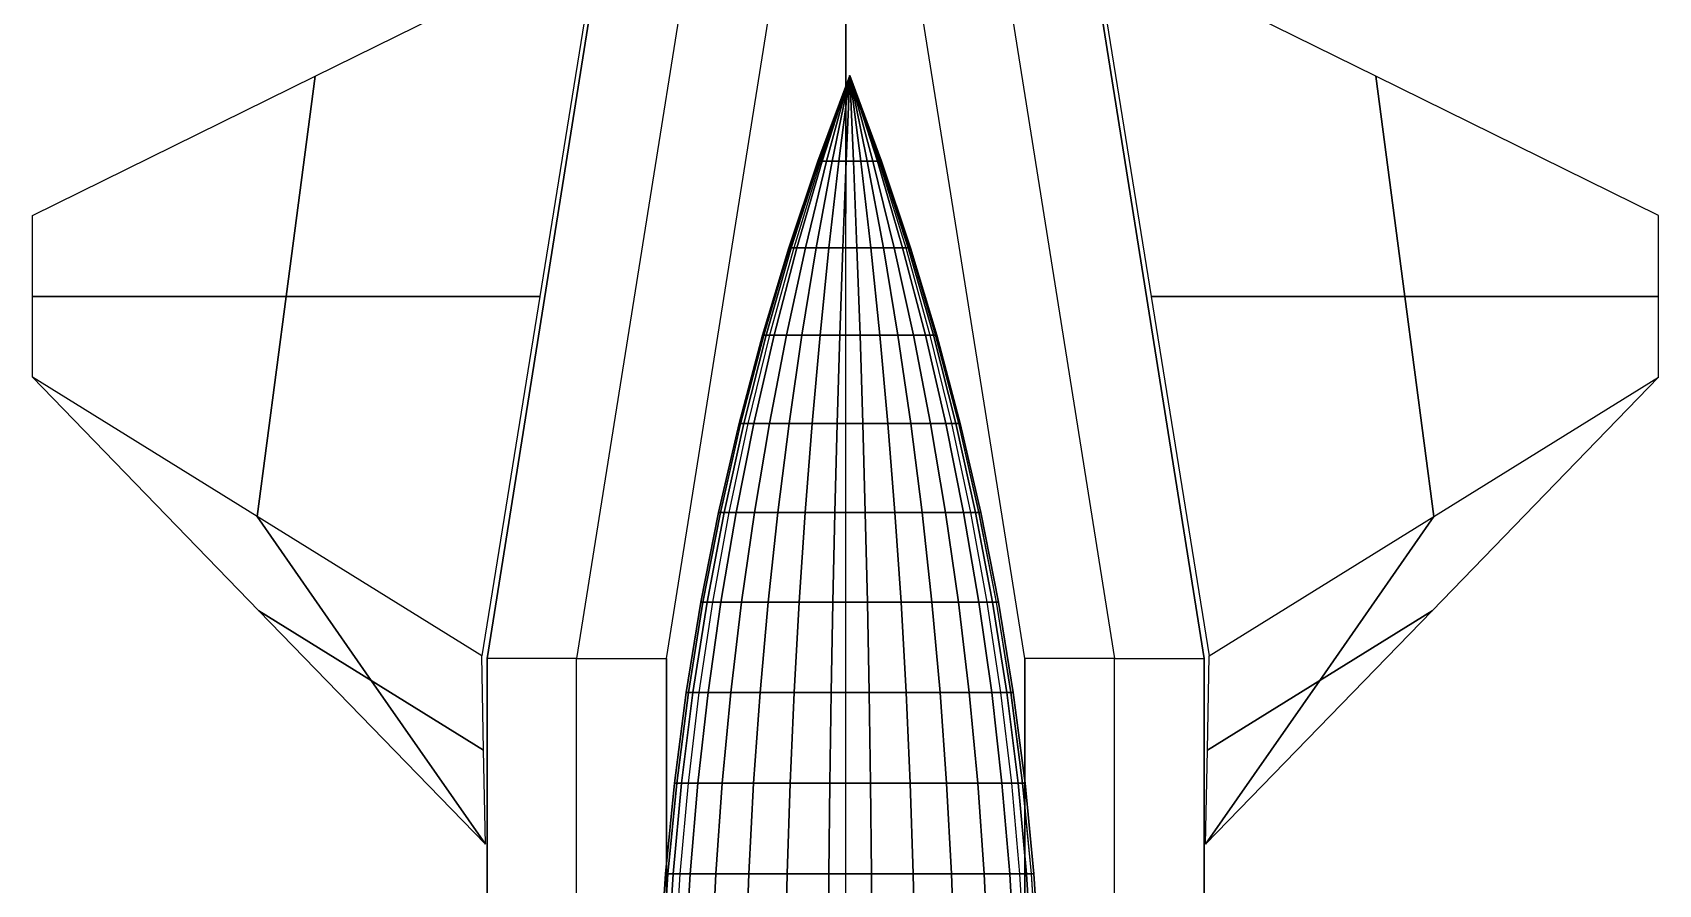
# Model space of a CAD drawing. Extents: x -22.3 to 6.3, y -18.7 to 3.3.
# Drawn here: x -3.49 to 2.58, y -10.11 to -6.92 of the extents above; entities that cross this region are included whole.
import ezdxf

# ---------------------------------------------------------------- set-up
doc = ezdxf.new("R2010")
doc.units = 0
doc.header["$MEASUREMENT"] = 0
for name, color, linetype in [('BODY', 7, 'CONTINUOUS'), ('CANARD', 7, 'CONTINUOUS'), ('CANOPY', 7, 'CONTINUOUS'), ('CANOPY-WINDOWS', 7, 'CONTINUOUS')]:
    doc.layers.add(name, color=color, linetype=linetype)

msp = doc.modelspace()

# ---------------------------------------------------------------- linework, layer by layer
at = {"layer": 'BODY', "linetype": 'Continuous'}
for points in [[(-1.1252, -5.0543, -4.1525), (-0.7906, -5.0543, -3.9025), (-1.4607, -9.2626, -4.1525), (-1.7953, -9.2626, -4.1525)], [(-1.7953, -9.2626, -4.1525), (-1.7953, -9.2626, -5.1525), (-1.1252, -5.0543, -5.1525), (-1.1252, -5.0543, -4.1525)], [(-1.1252, -5.0543, -5.1525), (-0.7906, -5.0543, -5.4025), (-1.4607, -9.2626, -5.4025), (-1.7953, -9.2626, -5.1525)], [(-1.4607, -9.2626, -4.1525), (-1.1256, -9.2626, -4.0275), (-0.4555, -5.0543, -3.7775), (-0.7906, -5.0543, -3.9025)], [(-1.4607, -9.2626, -5.4025), (-1.1256, -9.2626, -5.3496), (-0.4555, -5.0543, -5.3496), (-0.7906, -5.0543, -5.4025)], [(-0.4555, -5.0543, -3.7775), (-0.456, -10.1461, -4.0275), (-1.1256, -10.1461, -4.0275), (-1.1256, -9.2626, -4.0275)], [(-0.4555, -5.0543, -5.3496), (-0.456, -10.1461, -5.3496), (-1.1256, -10.1461, -5.3496), (-1.1256, -9.2626, -5.3496)], [(0.5487, -9.2626, -5.4025), (0.2136, -9.2626, -5.3496), (-0.4565, -5.0543, -5.3496), (-0.1214, -5.0543, -5.4025)], [(-0.4565, -5.0543, -5.3496), (-0.456, -10.1461, -5.3496), (0.2136, -10.1461, -5.3496), (0.2136, -9.2626, -5.3496)], [(-0.4565, -5.0543, -3.7775), (-0.456, -10.1461, -4.0275), (0.2136, -10.1461, -4.0275), (0.2136, -9.2626, -4.0275)], [(0.5487, -9.2626, -4.1525), (0.2136, -9.2626, -4.0275), (-0.4565, -5.0543, -3.7775), (-0.1214, -5.0543, -3.9025)], [(0.2131, -5.0543, -5.1525), (-0.1214, -5.0543, -5.4025), (0.5487, -9.2626, -5.4025), (0.8833, -9.2626, -5.1525)], [(0.2131, -5.0543, -4.1525), (-0.1214, -5.0543, -3.9025), (0.5487, -9.2626, -4.1525), (0.8833, -9.2626, -4.1525)], [(0.8833, -9.2626, -4.1525), (0.8833, -9.2626, -5.1525), (0.2131, -5.0543, -5.1525), (0.2131, -5.0543, -4.1525)], [(-1.4607, -9.2626, -4.1525), (-1.7953, -9.2626, -4.1525), (-1.7953, -10.1461, -4.1525), (-1.4607, -10.1461, -4.1525)], [(-1.7953, -10.1461, -4.1525), (-1.7953, -10.1461, -5.1525), (-1.7953, -9.2626, -5.1525), (-1.7953, -9.2626, -4.1525)], [(-1.4607, -9.2626, -5.4025), (-1.7953, -9.2626, -5.1525), (-1.7953, -10.1461, -5.1525), (-1.4607, -10.1461, -5.4025)], [(-1.1256, -10.1461, -4.0275), (-1.4607, -10.1461, -4.1525), (-1.4607, -9.2626, -4.1525), (-1.1256, -9.2626, -4.0275)], [(-1.1256, -10.1461, -5.3496), (-1.4607, -10.1461, -5.4025), (-1.4607, -9.2626, -5.4025), (-1.1256, -9.2626, -5.3496)], [(0.2136, -10.1461, -5.3496), (0.5487, -10.1461, -5.4025), (0.5487, -9.2626, -5.4025), (0.2136, -9.2626, -5.3496)], [(0.2136, -10.1461, -4.0275), (0.5487, -10.1461, -4.1525), (0.5487, -9.2626, -4.1525), (0.2136, -9.2626, -4.0275)], [(0.5487, -9.2626, -5.4025), (0.8833, -9.2626, -5.1525), (0.8833, -10.1461, -5.1525), (0.5487, -10.1461, -5.4025)], [(0.5487, -9.2626, -4.1525), (0.8833, -9.2626, -4.1525), (0.8833, -10.1461, -4.1525), (0.5487, -10.1461, -4.1525)], [(0.8833, -10.1461, -4.1525), (0.8833, -10.1461, -5.1525), (0.8833, -9.2626, -5.1525), (0.8833, -9.2626, -4.1525)]]:
    msp.add_3dface(points, dxfattribs=at)
at = {"layer": 'CANARD', "linetype": 'Continuous'}
for points in [[(-1.3818, -6.567, -4.7525), (-1.5986, -7.9097, -4.6525), (-2.5459, -7.9097, -4.6525), (-2.4375, -7.0874, -4.7525)], [(-1.3818, -6.567, -4.7525), (-1.5986, -7.9097, -4.7525), (-2.5459, -7.9097, -4.7525), (-2.4375, -7.0874, -4.7525)], [(0.4688, -6.567, -4.7525), (0.6856, -7.9097, -4.7525), (1.633, -7.9097, -4.7525), (1.5246, -7.0874, -4.7525)], [(0.4688, -6.567, -4.7525), (0.6856, -7.9097, -4.6525), (1.633, -7.9097, -4.6525), (1.5246, -7.0874, -4.7525)], [(-2.4375, -7.0874, -4.7525), (-2.5459, -7.9097, -4.6525), (-3.4933, -7.9097, -4.7525), (-3.4933, -7.6077, -4.7525)], [(-2.4375, -7.0874, -4.7525), (-2.5459, -7.9097, -4.7525), (-3.4933, -7.9097, -4.7525), (-3.4933, -7.6077, -4.7525)], [(1.5246, -7.0874, -4.7525), (1.633, -7.9097, -4.7525), (2.5803, -7.9097, -4.7525), (2.5803, -7.6077, -4.7525)], [(1.5246, -7.0874, -4.7525), (1.633, -7.9097, -4.6525), (2.5803, -7.9097, -4.7525), (2.5803, -7.6077, -4.7525)], [(-2.5459, -7.9097, -4.6525), (-2.6544, -8.732, -4.6525), (-3.4933, -8.2117, -4.7525), (-3.4933, -7.9097, -4.7525)], [(-2.5459, -7.9097, -4.7525), (-2.6544, -8.732, -4.7525), (-3.4933, -8.2117, -4.7525), (-3.4933, -7.9097, -4.7525)], [(-1.5986, -7.9097, -4.6525), (-1.8154, -9.2524, -4.6525), (-2.6544, -8.732, -4.6525), (-2.5459, -7.9097, -4.6525)], [(-1.5986, -7.9097, -4.7525), (-1.8154, -9.2524, -4.7525), (-2.6544, -8.732, -4.7525), (-2.5459, -7.9097, -4.7525)], [(0.6856, -7.9097, -4.7525), (0.9024, -9.2524, -4.7525), (1.7414, -8.732, -4.7525), (1.633, -7.9097, -4.7525)], [(0.6856, -7.9097, -4.6525), (0.9024, -9.2524, -4.6525), (1.7414, -8.732, -4.6525), (1.633, -7.9097, -4.6525)], [(1.633, -7.9097, -4.7525), (1.7414, -8.732, -4.7525), (2.5803, -8.2117, -4.7525), (2.5803, -7.9097, -4.7525)], [(1.633, -7.9097, -4.6525), (1.7414, -8.732, -4.6525), (2.5803, -8.2117, -4.7525), (2.5803, -7.9097, -4.7525)], [(-3.4933, -8.2117, -4.7525), (-2.6474, -9.0841, -4.7525), (-2.2279, -9.3443, -4.6525), (-2.6544, -8.732, -4.6525)], [(-3.4933, -8.2117, -4.7525), (-2.6474, -9.0841, -4.7525), (-2.2279, -9.3443, -4.7525), (-2.6544, -8.732, -4.7525)], [(2.5803, -8.2117, -4.7525), (1.7344, -9.0841, -4.7525), (1.3149, -9.3443, -4.7525), (1.7414, -8.732, -4.7525)], [(2.5803, -8.2117, -4.7525), (1.7344, -9.0841, -4.7525), (1.3149, -9.3443, -4.6525), (1.7414, -8.732, -4.6525)], [(-2.6544, -8.732, -4.6525), (-2.2279, -9.3443, -4.6525), (-1.8084, -9.6045, -4.6525), (-1.8154, -9.2524, -4.6525)], [(-2.6544, -8.732, -4.7525), (-2.2279, -9.3443, -4.7525), (-1.8084, -9.6045, -4.7525), (-1.8154, -9.2524, -4.7525)], [(1.7414, -8.732, -4.7525), (1.3149, -9.3443, -4.7525), (0.8955, -9.6045, -4.7525), (0.9024, -9.2524, -4.7525)], [(1.7414, -8.732, -4.6525), (1.3149, -9.3443, -4.6525), (0.8955, -9.6045, -4.6525), (0.9024, -9.2524, -4.6525)]]:
    msp.add_3dface(points, dxfattribs=at)
at = {"layer": 'CANARD', "color": 1, "linetype": 'Continuous'}
for points in [[(-2.6474, -9.0841, -4.7525), (-1.8015, -9.9566, -4.7525), (-1.8015, -9.9566, -4.7525), (-2.2279, -9.3443, -4.6525)], [(-2.6474, -9.0841, -4.7525), (-1.8015, -9.9566, -4.7525), (-1.8015, -9.9566, -4.7525), (-2.2279, -9.3443, -4.7525)], [(1.7344, -9.0841, -4.7525), (0.8885, -9.9566, -4.7525), (0.8885, -9.9566, -4.7525), (1.3149, -9.3443, -4.7525)], [(1.7344, -9.0841, -4.7525), (0.8885, -9.9566, -4.7525), (0.8885, -9.9566, -4.7525), (1.3149, -9.3443, -4.6525)], [(-2.2279, -9.3443, -4.6525), (-1.8015, -9.9566, -4.7525), (-1.8015, -9.9566, -4.7525), (-1.8084, -9.6045, -4.6525)], [(-2.2279, -9.3443, -4.7525), (-1.8015, -9.9566, -4.7525), (-1.8015, -9.9566, -4.7525), (-1.8084, -9.6045, -4.7525)], [(1.3149, -9.3443, -4.7525), (0.8885, -9.9566, -4.7525), (0.8885, -9.9566, -4.7525), (0.8955, -9.6045, -4.7525)], [(1.3149, -9.3443, -4.6525), (0.8885, -9.9566, -4.7525), (0.8885, -9.9566, -4.7525), (0.8955, -9.6045, -4.6525)]]:
    msp.add_3dface(points, dxfattribs=at)
at = {"layer": 'CANOPY', "linetype": 'Continuous'}
for points in [[(-0.5597, -7.4045, -3.9576), (-0.4408, -7.0847, -3.9648), (-0.4408, -7.0847, -3.9648), (-0.5582, -7.4045, -3.9852)], [(-0.5548, -7.4045, -3.9303), (-0.4408, -7.0847, -3.9648), (-0.4408, -7.0847, -3.9648), (-0.5597, -7.4045, -3.9576)], [(-0.5576, -7.4045, -3.9886), (-0.4401, -7.0847, -3.9689), (-0.4401, -7.0847, -3.9689), (-0.5499, -7.4045, -4.0152)], [(-0.5438, -7.4045, -3.905), (-0.4408, -7.0847, -3.9648), (-0.4408, -7.0847, -3.9648), (-0.5548, -7.4045, -3.9303)], [(-0.5272, -7.4045, -3.8828), (-0.4408, -7.0847, -3.9648), (-0.4408, -7.0847, -3.9648), (-0.5438, -7.4045, -3.905)], [(-0.506, -7.4045, -3.8651), (-0.4408, -7.0847, -3.9648), (-0.4408, -7.0847, -3.9648), (-0.5272, -7.4045, -3.8828)], [(-0.4813, -7.4045, -3.8527), (-0.4408, -7.0847, -3.9648), (-0.4408, -7.0847, -3.9648), (-0.506, -7.4045, -3.8651)], [(-0.4543, -7.4045, -3.8464), (-0.4408, -7.0847, -3.9648), (-0.4408, -7.0847, -3.9648), (-0.4813, -7.4045, -3.8527)], [(-0.4267, -7.4045, -3.8465), (-0.4408, -7.0847, -3.9648), (-0.4408, -7.0847, -3.9648), (-0.4543, -7.4045, -3.8464)], [(-0.324, -7.4045, -3.9886), (-0.4415, -7.0847, -3.9689), (-0.4415, -7.0847, -3.9689), (-0.3317, -7.4045, -4.0152)], [(-0.3998, -7.4045, -3.853), (-0.4408, -7.0847, -3.9648), (-0.4408, -7.0847, -3.9648), (-0.4267, -7.4045, -3.8465)], [(-0.3751, -7.4045, -3.8654), (-0.4408, -7.0847, -3.9648), (-0.4408, -7.0847, -3.9648), (-0.3998, -7.4045, -3.853)], [(-0.3539, -7.4045, -3.8833), (-0.4408, -7.0847, -3.9648), (-0.4408, -7.0847, -3.9648), (-0.3751, -7.4045, -3.8654)], [(-0.3375, -7.4045, -3.9055), (-0.4408, -7.0847, -3.9648), (-0.4408, -7.0847, -3.9648), (-0.3539, -7.4045, -3.8833)], [(-0.3266, -7.4045, -3.9309), (-0.4408, -7.0847, -3.9648), (-0.4408, -7.0847, -3.9648), (-0.3375, -7.4045, -3.9055)], [(-0.3219, -7.4045, -3.9582), (-0.4408, -7.0847, -3.9648), (-0.4408, -7.0847, -3.9648), (-0.3266, -7.4045, -3.9309)], [(-0.3235, -7.4045, -3.9858), (-0.4408, -7.0847, -3.9648), (-0.4408, -7.0847, -3.9648), (-0.3219, -7.4045, -3.9582)], [(-0.6682, -7.7281, -3.9509), (-0.5597, -7.4045, -3.9576), (-0.5582, -7.4045, -3.9852), (-0.6653, -7.7281, -4.0038)], [(-0.6589, -7.7281, -3.8989), (-0.5548, -7.4045, -3.9303), (-0.5597, -7.4045, -3.9576), (-0.6682, -7.7281, -3.9509)], [(-0.6648, -7.7281, -4.0066), (-0.5576, -7.4045, -3.9886), (-0.5499, -7.4045, -4.0152), (-0.6501, -7.7281, -4.0574)], [(-0.6378, -7.7281, -3.8503), (-0.5438, -7.4045, -3.905), (-0.5548, -7.4045, -3.9303), (-0.6589, -7.7281, -3.8989)], [(-0.6061, -7.7281, -3.808), (-0.5272, -7.4045, -3.8828), (-0.5438, -7.4045, -3.905), (-0.6378, -7.7281, -3.8503)], [(-0.5655, -7.7281, -3.7741), (-0.506, -7.4045, -3.8651), (-0.5272, -7.4045, -3.8828), (-0.6061, -7.7281, -3.808)], [(-0.5182, -7.7281, -3.7505), (-0.4813, -7.4045, -3.8527), (-0.506, -7.4045, -3.8651), (-0.5655, -7.7281, -3.7741)], [(-0.4667, -7.7281, -3.7384), (-0.4543, -7.4045, -3.8464), (-0.4813, -7.4045, -3.8527), (-0.5182, -7.7281, -3.7505)], [(-0.4137, -7.7281, -3.7386), (-0.4267, -7.4045, -3.8465), (-0.4543, -7.4045, -3.8464), (-0.4667, -7.7281, -3.7384)], [(-0.3623, -7.7281, -3.7509), (-0.3998, -7.4045, -3.853), (-0.4267, -7.4045, -3.8465), (-0.4137, -7.7281, -3.7386)], [(-0.3151, -7.7281, -3.7748), (-0.3751, -7.4045, -3.8654), (-0.3998, -7.4045, -3.853), (-0.3623, -7.7281, -3.7509)], [(-0.2747, -7.7281, -3.8089), (-0.3539, -7.4045, -3.8833), (-0.3751, -7.4045, -3.8654), (-0.3151, -7.7281, -3.7748)], [(-0.2432, -7.7281, -3.8514), (-0.3375, -7.4045, -3.9055), (-0.3539, -7.4045, -3.8833), (-0.2747, -7.7281, -3.8089)], [(-0.2223, -7.7281, -3.9), (-0.3266, -7.4045, -3.9309), (-0.3375, -7.4045, -3.9055), (-0.2432, -7.7281, -3.8514)], [(-0.2168, -7.7281, -4.0066), (-0.324, -7.4045, -3.9886), (-0.3317, -7.4045, -4.0152), (-0.2315, -7.7281, -4.0574)], [(-0.2133, -7.7281, -3.9522), (-0.3219, -7.4045, -3.9582), (-0.3266, -7.4045, -3.9309), (-0.2223, -7.7281, -3.9)], [(-0.2165, -7.7281, -4.005), (-0.3235, -7.4045, -3.9858), (-0.3219, -7.4045, -3.9582), (-0.2133, -7.7281, -3.9522)], [(-0.7663, -8.0549, -3.945), (-0.6682, -7.7281, -3.9509), (-0.6653, -7.7281, -4.0038), (-0.7621, -8.0549, -4.0206)], [(-0.7529, -8.0549, -3.8705), (-0.6589, -7.7281, -3.8989), (-0.6682, -7.7281, -3.9509), (-0.7663, -8.0549, -3.945)], [(-0.7617, -8.0549, -4.0228), (-0.6648, -7.7281, -4.0066), (-0.6501, -7.7281, -4.0574), (-0.7406, -8.0549, -4.0955)], [(-0.7227, -8.0549, -3.801), (-0.6378, -7.7281, -3.8503), (-0.6589, -7.7281, -3.8989), (-0.7529, -8.0549, -3.8705)], [(-0.6774, -8.0549, -3.7404), (-0.6061, -7.7281, -3.808), (-0.6378, -7.7281, -3.8503), (-0.7227, -8.0549, -3.801)], [(-0.6192, -8.0549, -3.6919), (-0.5655, -7.7281, -3.7741), (-0.6061, -7.7281, -3.808), (-0.6774, -8.0549, -3.7404)], [(-0.5515, -8.0549, -3.6581), (-0.5182, -7.7281, -3.7505), (-0.5655, -7.7281, -3.7741), (-0.6192, -8.0549, -3.6919)], [(-0.4778, -8.0549, -3.6409), (-0.4667, -7.7281, -3.7384), (-0.5182, -7.7281, -3.7505), (-0.5515, -8.0549, -3.6581)], [(-0.4021, -8.0549, -3.6411), (-0.4137, -7.7281, -3.7386), (-0.4667, -7.7281, -3.7384), (-0.4778, -8.0549, -3.6409)], [(-0.3285, -8.0549, -3.6587), (-0.3623, -7.7281, -3.7509), (-0.4137, -7.7281, -3.7386), (-0.4021, -8.0549, -3.6411)], [(-0.2609, -8.0549, -3.6929), (-0.3151, -7.7281, -3.7748), (-0.3623, -7.7281, -3.7509), (-0.3285, -8.0549, -3.6587)], [(-0.203, -8.0549, -3.7417), (-0.2747, -7.7281, -3.8089), (-0.3151, -7.7281, -3.7748), (-0.2609, -8.0549, -3.6929)], [(-0.158, -8.0549, -3.8025), (-0.2432, -7.7281, -3.8514), (-0.2747, -7.7281, -3.8089), (-0.203, -8.0549, -3.7417)], [(-0.1282, -8.0549, -3.8721), (-0.2223, -7.7281, -3.9), (-0.2432, -7.7281, -3.8514), (-0.158, -8.0549, -3.8025)], [(-0.1199, -8.0549, -4.0228), (-0.2168, -7.7281, -4.0066), (-0.2315, -7.7281, -4.0574), (-0.141, -8.0549, -4.0955)], [(-0.1153, -8.0549, -3.9467), (-0.2133, -7.7281, -3.9522), (-0.2223, -7.7281, -3.9), (-0.1282, -8.0549, -3.8721)], [(-0.1199, -8.0549, -4.0223), (-0.2165, -7.7281, -4.005), (-0.2133, -7.7281, -3.9522), (-0.1153, -8.0549, -3.9467)], [(-0.8537, -8.3848, -3.9396), (-0.7663, -8.0549, -3.945), (-0.7621, -8.0549, -4.0206), (-0.8483, -8.3848, -4.0355)], [(-0.8367, -8.3848, -3.8451), (-0.7529, -8.0549, -3.8705), (-0.7663, -8.0549, -3.945), (-0.8537, -8.3848, -3.9396)], [(-0.848, -8.3848, -4.0373), (-0.7617, -8.0549, -4.0228), (-0.7406, -8.0549, -4.0955), (-0.8213, -8.3848, -4.1295)], [(-0.7985, -8.3848, -3.757), (-0.7227, -8.0549, -3.801), (-0.7529, -8.0549, -3.8705), (-0.8367, -8.3848, -3.8451)], [(-0.7409, -8.3848, -3.6802), (-0.6774, -8.0549, -3.7404), (-0.7227, -8.0549, -3.801), (-0.7985, -8.3848, -3.757)], [(-0.6672, -8.3848, -3.6186), (-0.6192, -8.0549, -3.6919), (-0.6774, -8.0549, -3.7404), (-0.7409, -8.3848, -3.6802)], [(-0.5812, -8.3848, -3.5757), (-0.5515, -8.0549, -3.6581), (-0.6192, -8.0549, -3.6919), (-0.6672, -8.3848, -3.6186)], [(-0.4877, -8.3848, -3.5538), (-0.4778, -8.0549, -3.6409), (-0.5515, -8.0549, -3.6581), (-0.5812, -8.3848, -3.5757)], [(-0.3917, -8.3848, -3.5541), (-0.4021, -8.0549, -3.6411), (-0.4778, -8.0549, -3.6409), (-0.4877, -8.3848, -3.5538)], [(-0.2983, -8.3848, -3.5765), (-0.3285, -8.0549, -3.6587), (-0.4021, -8.0549, -3.6411), (-0.3917, -8.3848, -3.5541)], [(-0.2126, -8.3848, -3.6198), (-0.2609, -8.0549, -3.6929), (-0.3285, -8.0549, -3.6587), (-0.2983, -8.3848, -3.5765)], [(-0.1392, -8.3848, -3.6818), (-0.203, -8.0549, -3.7417), (-0.2609, -8.0549, -3.6929), (-0.2126, -8.3848, -3.6198)], [(-0.082, -8.3848, -3.7589), (-0.158, -8.0549, -3.8025), (-0.203, -8.0549, -3.7417), (-0.1392, -8.3848, -3.6818)], [(-0.0442, -8.3848, -3.8472), (-0.1282, -8.0549, -3.8721), (-0.158, -8.0549, -3.8025), (-0.082, -8.3848, -3.7589)], [(-0.0336, -8.3848, -4.0373), (-0.1199, -8.0549, -4.0228), (-0.141, -8.0549, -4.0955), (-0.0603, -8.3848, -4.1295)], [(-0.0278, -8.3848, -3.9418), (-0.1153, -8.0549, -3.9467), (-0.1282, -8.0549, -3.8721), (-0.0442, -8.3848, -3.8472)], [(-0.0337, -8.3848, -4.0377), (-0.1199, -8.0549, -4.0223), (-0.1153, -8.0549, -3.9467), (-0.0278, -8.3848, -3.9418)], [(-0.9304, -8.7174, -3.935), (-0.8537, -8.3848, -3.9396), (-0.8483, -8.3848, -4.0355), (-0.924, -8.7174, -4.0487)], [(-0.9103, -8.7174, -3.8229), (-0.8367, -8.3848, -3.8451), (-0.8537, -8.3848, -3.9396), (-0.9304, -8.7174, -3.935)], [(-0.9238, -8.7174, -4.05), (-0.848, -8.3848, -4.0373), (-0.8213, -8.3848, -4.1295), (-0.8921, -8.7174, -4.1594)], [(-0.8649, -8.7174, -3.7184), (-0.7985, -8.3848, -3.757), (-0.8367, -8.3848, -3.8451), (-0.9103, -8.7174, -3.8229)], [(-0.7967, -8.7174, -3.6273), (-0.7409, -8.3848, -3.6802), (-0.7985, -8.3848, -3.757), (-0.8649, -8.7174, -3.7184)], [(-0.7092, -8.7174, -3.5543), (-0.6672, -8.3848, -3.6186), (-0.7409, -8.3848, -3.6802), (-0.7967, -8.7174, -3.6273)], [(-0.6073, -8.7174, -3.5035), (-0.5812, -8.3848, -3.5757), (-0.6672, -8.3848, -3.6186), (-0.7092, -8.7174, -3.5543)], [(-0.4964, -8.7174, -3.4775), (-0.4877, -8.3848, -3.5538), (-0.5812, -8.3848, -3.5757), (-0.6073, -8.7174, -3.5035)], [(-0.3826, -8.7174, -3.4778), (-0.3917, -8.3848, -3.5541), (-0.4877, -8.3848, -3.5538), (-0.4964, -8.7174, -3.4775)], [(-0.2718, -8.7174, -3.5044), (-0.2983, -8.3848, -3.5765), (-0.3917, -8.3848, -3.5541), (-0.3826, -8.7174, -3.4778)], [(-0.1702, -8.7174, -3.5557), (-0.2126, -8.3848, -3.6198), (-0.2983, -8.3848, -3.5765), (-0.2718, -8.7174, -3.5044)], [(-0.0832, -8.7174, -3.6292), (-0.1392, -8.3848, -3.6818), (-0.2126, -8.3848, -3.6198), (-0.1702, -8.7174, -3.5557)], [(-0.0154, -8.7174, -3.7207), (-0.082, -8.3848, -3.7589), (-0.1392, -8.3848, -3.6818), (-0.0832, -8.7174, -3.6292)], [(0.0294, -8.7174, -3.8254), (-0.0442, -8.3848, -3.8472), (-0.082, -8.3848, -3.7589), (-0.0154, -8.7174, -3.7207)], [(0.0422, -8.7174, -4.05), (-0.0336, -8.3848, -4.0373), (-0.0603, -8.3848, -4.1295), (0.0105, -8.7174, -4.1594)], [(0.0489, -8.7174, -3.9376), (-0.0278, -8.3848, -3.9418), (-0.0442, -8.3848, -3.8472), (0.0294, -8.7174, -3.8254)], [(0.042, -8.7174, -4.0513), (-0.0337, -8.3848, -4.0377), (-0.0278, -8.3848, -3.9418), (0.0489, -8.7174, -3.9376)], [(-0.9963, -9.0523, -3.931), (-0.9304, -8.7174, -3.935), (-0.924, -8.7174, -4.0487), (-0.9891, -9.0523, -4.06)], [(-0.9735, -9.0523, -3.8038), (-0.9103, -8.7174, -3.8229), (-0.9304, -8.7174, -3.935), (-0.9963, -9.0523, -3.931)], [(-0.989, -9.0523, -4.0609), (-0.9238, -8.7174, -4.05), (-0.8921, -8.7174, -4.1594), (-0.953, -9.0523, -4.185)], [(-0.922, -9.0523, -3.6853), (-0.8649, -8.7174, -3.7184), (-0.9103, -8.7174, -3.8229), (-0.9735, -9.0523, -3.8038)], [(-0.8446, -9.0523, -3.5818), (-0.7967, -8.7174, -3.6273), (-0.8649, -8.7174, -3.7184), (-0.922, -9.0523, -3.6853)], [(-0.7454, -9.0523, -3.499), (-0.7092, -8.7174, -3.5543), (-0.7967, -8.7174, -3.6273), (-0.8446, -9.0523, -3.5818)], [(-0.6298, -9.0523, -3.4413), (-0.6073, -8.7174, -3.5035), (-0.7092, -8.7174, -3.5543), (-0.7454, -9.0523, -3.499)], [(-0.5039, -9.0523, -3.4119), (-0.4964, -8.7174, -3.4775), (-0.6073, -8.7174, -3.5035), (-0.6298, -9.0523, -3.4413)], [(-0.3747, -9.0523, -3.4122), (-0.3826, -8.7174, -3.4778), (-0.4964, -8.7174, -3.4775), (-0.5039, -9.0523, -3.4119)], [(-0.2491, -9.0523, -3.4423), (-0.2718, -8.7174, -3.5044), (-0.3826, -8.7174, -3.4778), (-0.3747, -9.0523, -3.4122)], [(-0.1338, -9.0523, -3.5006), (-0.1702, -8.7174, -3.5557), (-0.2718, -8.7174, -3.5044), (-0.2491, -9.0523, -3.4423)], [(-0.035, -9.0523, -3.584), (-0.0832, -8.7174, -3.6292), (-0.1702, -8.7174, -3.5557), (-0.1338, -9.0523, -3.5006)], [(0.0419, -9.0523, -3.6878), (-0.0154, -8.7174, -3.7207), (-0.0832, -8.7174, -3.6292), (-0.035, -9.0523, -3.584)], [(0.0928, -9.0523, -3.8066), (0.0294, -8.7174, -3.8254), (-0.0154, -8.7174, -3.7207), (0.0419, -9.0523, -3.6878)], [(0.1074, -9.0523, -4.0609), (0.0422, -8.7174, -4.05), (0.0105, -8.7174, -4.1594), (0.0713, -9.0523, -4.185)], [(0.1149, -9.0523, -3.9339), (0.0489, -8.7174, -3.9376), (0.0294, -8.7174, -3.8254), (0.0928, -9.0523, -3.8066)], [(0.107, -9.0523, -4.0629), (0.042, -8.7174, -4.0513), (0.0489, -8.7174, -3.9376), (0.1149, -9.0523, -3.9339)], [(-1.0514, -9.3891, -3.9276), (-0.9963, -9.0523, -3.931), (-0.9891, -9.0523, -4.06), (-1.0435, -9.3891, -4.0694)], [(-1.0263, -9.3891, -3.7878), (-0.9735, -9.0523, -3.8038), (-0.9963, -9.0523, -3.931), (-1.0514, -9.3891, -3.9276)], [(-1.0434, -9.3891, -4.0701), (-0.989, -9.0523, -4.0609), (-0.953, -9.0523, -4.185), (-1.0038, -9.3891, -4.2065)], [(-0.9697, -9.3891, -3.6575), (-0.922, -9.0523, -3.6853), (-0.9735, -9.0523, -3.8038), (-1.0263, -9.3891, -3.7878)], [(-0.8846, -9.3891, -3.5438), (-0.8446, -9.0523, -3.5818), (-0.922, -9.0523, -3.6853), (-0.9697, -9.3891, -3.6575)], [(-0.7756, -9.3891, -3.4528), (-0.7454, -9.0523, -3.499), (-0.8446, -9.0523, -3.5818), (-0.8846, -9.3891, -3.5438)], [(-0.6485, -9.3891, -3.3894), (-0.6298, -9.0523, -3.4413), (-0.7454, -9.0523, -3.499), (-0.7756, -9.3891, -3.4528)], [(-0.5102, -9.3891, -3.357), (-0.5039, -9.0523, -3.4119), (-0.6298, -9.0523, -3.4413), (-0.6485, -9.3891, -3.3894)], [(-0.3682, -9.3891, -3.3574), (-0.3747, -9.0523, -3.4122), (-0.5039, -9.0523, -3.4119), (-0.5102, -9.3891, -3.357)], [(-0.2301, -9.3891, -3.3905), (-0.2491, -9.0523, -3.4423), (-0.3747, -9.0523, -3.4122), (-0.3682, -9.3891, -3.3574)], [(-0.1033, -9.3891, -3.4546), (-0.1338, -9.0523, -3.5006), (-0.2491, -9.0523, -3.4423), (-0.2301, -9.3891, -3.3905)], [(0.0053, -9.3891, -3.5462), (-0.035, -9.0523, -3.584), (-0.1338, -9.0523, -3.5006), (-0.1033, -9.3891, -3.4546)], [(0.0898, -9.3891, -3.6604), (0.0419, -9.0523, -3.6878), (-0.035, -9.0523, -3.584), (0.0053, -9.3891, -3.5462)], [(0.1457, -9.3891, -3.7909), (0.0928, -9.0523, -3.8066), (0.0419, -9.0523, -3.6878), (0.0898, -9.3891, -3.6604)], [(0.1618, -9.3891, -4.0701), (0.1074, -9.0523, -4.0609), (0.0713, -9.0523, -4.185), (0.1222, -9.3891, -4.2065)], [(0.17, -9.3891, -3.9309), (0.1149, -9.0523, -3.9339), (0.0928, -9.0523, -3.8066), (0.1457, -9.3891, -3.7909)], [(0.1613, -9.3891, -4.0726), (0.107, -9.0523, -4.0629), (0.1149, -9.0523, -3.9339), (0.17, -9.3891, -3.9309)], [(-1.0956, -9.7276, -3.9249), (-1.0514, -9.3891, -3.9276), (-1.0435, -9.3891, -4.0694), (-1.0871, -9.7276, -4.077)], [(-1.0687, -9.7276, -3.775), (-1.0263, -9.3891, -3.7878), (-1.0514, -9.3891, -3.9276), (-1.0956, -9.7276, -3.9249)], [(-1.087, -9.7276, -4.0774), (-1.0434, -9.3891, -4.0701), (-1.0038, -9.3891, -4.2065), (-1.0446, -9.7276, -4.2236)], [(-1.008, -9.7276, -3.6353), (-0.9697, -9.3891, -3.6575), (-1.0263, -9.3891, -3.7878), (-1.0687, -9.7276, -3.775)], [(-0.9167, -9.7276, -3.5134), (-0.8846, -9.3891, -3.5438), (-0.9697, -9.3891, -3.6575), (-1.008, -9.7276, -3.6353)], [(-0.7998, -9.7276, -3.4158), (-0.7756, -9.3891, -3.4528), (-0.8846, -9.3891, -3.5438), (-0.9167, -9.7276, -3.5134)], [(-0.6635, -9.7276, -3.3478), (-0.6485, -9.3891, -3.3894), (-0.7756, -9.3891, -3.4528), (-0.7998, -9.7276, -3.4158)], [(-0.5152, -9.7276, -3.3131), (-0.5102, -9.3891, -3.357), (-0.6485, -9.3891, -3.3894), (-0.6635, -9.7276, -3.3478)], [(-0.3629, -9.7276, -3.3135), (-0.3682, -9.3891, -3.3574), (-0.5102, -9.3891, -3.357), (-0.5152, -9.7276, -3.3131)], [(-0.2148, -9.7276, -3.349), (-0.2301, -9.3891, -3.3905), (-0.3682, -9.3891, -3.3574), (-0.3629, -9.7276, -3.3135)], [(-0.0789, -9.7276, -3.4177), (-0.1033, -9.3891, -3.4546), (-0.2301, -9.3891, -3.3905), (-0.2148, -9.7276, -3.349)], [(0.0375, -9.7276, -3.5159), (0.0053, -9.3891, -3.5462), (-0.1033, -9.3891, -3.4546), (-0.0789, -9.7276, -3.4177)], [(0.1281, -9.7276, -3.6383), (0.0898, -9.3891, -3.6604), (0.0053, -9.3891, -3.5462), (0.0375, -9.7276, -3.5159)], [(0.1881, -9.7276, -3.7783), (0.1457, -9.3891, -3.7909), (0.0898, -9.3891, -3.6604), (0.1281, -9.7276, -3.6383)], [(0.2054, -9.7276, -4.0774), (0.1618, -9.3891, -4.0701), (0.1222, -9.3891, -4.2065), (0.163, -9.7276, -4.2236)], [(0.2142, -9.7276, -3.9284), (0.17, -9.3891, -3.9309), (0.1457, -9.3891, -3.7909), (0.1881, -9.7276, -3.7783)], [(0.2049, -9.7276, -4.0804), (0.1613, -9.3891, -4.0726), (0.17, -9.3891, -3.9309), (0.2142, -9.7276, -3.9284)], [(-1.1199, -10.0673, -4.0829), (-1.087, -9.7276, -4.0774), (-1.0446, -9.7276, -4.2236), (-1.0753, -10.0673, -4.2366)], [(0.2383, -10.0673, -4.0829), (0.2054, -9.7276, -4.0774), (0.163, -9.7276, -4.2236), (0.1937, -10.0673, -4.2366)], [(-1.1418, -10.4078, -4.0866), (-1.1199, -10.0673, -4.0829), (-1.0753, -10.0673, -4.2366), (-1.0958, -10.4078, -4.2452)], [(0.2602, -10.4078, -4.0866), (0.2383, -10.0673, -4.0829), (0.1937, -10.0673, -4.2366), (0.2142, -10.4078, -4.2452)]]:
    msp.add_3dface(points, dxfattribs=at)
at = {"layer": 'CANOPY-WINDOWS', "color": 245, "linetype": 'Continuous'}
for points in [[(-1.1288, -10.0673, -3.9229), (-1.0956, -9.7276, -3.9249), (-1.0871, -9.7276, -4.077), (-1.1199, -10.0673, -4.0827)], [(-1.1006, -10.0673, -3.7654), (-1.0687, -9.7276, -3.775), (-1.0956, -9.7276, -3.9249), (-1.1288, -10.0673, -3.9229)], [(-1.0368, -10.0673, -3.6186), (-1.008, -9.7276, -3.6353), (-1.0687, -9.7276, -3.775), (-1.1006, -10.0673, -3.7654)], [(-0.9409, -10.0673, -3.4905), (-0.9167, -9.7276, -3.5134), (-1.008, -9.7276, -3.6353), (-1.0368, -10.0673, -3.6186)], [(-0.818, -10.0673, -3.3879), (-0.7998, -9.7276, -3.4158), (-0.9167, -9.7276, -3.5134), (-0.9409, -10.0673, -3.4905)], [(-0.6748, -10.0673, -3.3165), (-0.6635, -9.7276, -3.3478), (-0.7998, -9.7276, -3.4158), (-0.818, -10.0673, -3.3879)], [(-0.519, -10.0673, -3.28), (-0.5152, -9.7276, -3.3131), (-0.6635, -9.7276, -3.3478), (-0.6748, -10.0673, -3.3165)], [(-0.359, -10.0673, -3.2804), (-0.3629, -9.7276, -3.3135), (-0.5152, -9.7276, -3.3131), (-0.519, -10.0673, -3.28)], [(-0.2033, -10.0673, -3.3177), (-0.2148, -9.7276, -3.349), (-0.3629, -9.7276, -3.3135), (-0.359, -10.0673, -3.2804)], [(-0.0605, -10.0673, -3.3899), (-0.0789, -9.7276, -3.4177), (-0.2148, -9.7276, -3.349), (-0.2033, -10.0673, -3.3177)], [(0.0618, -10.0673, -3.4931), (0.0375, -9.7276, -3.5159), (-0.0789, -9.7276, -3.4177), (-0.0605, -10.0673, -3.3899)], [(0.157, -10.0673, -3.6218), (0.1281, -9.7276, -3.6383), (0.0375, -9.7276, -3.5159), (0.0618, -10.0673, -3.4931)], [(0.22, -10.0673, -3.7689), (0.1881, -9.7276, -3.7783), (0.1281, -9.7276, -3.6383), (0.157, -10.0673, -3.6218)], [(0.2474, -10.0673, -3.9266), (0.2142, -9.7276, -3.9284), (0.1881, -9.7276, -3.7783), (0.22, -10.0673, -3.7689)], [(0.2377, -10.0673, -4.0863), (0.2049, -9.7276, -4.0804), (0.2142, -9.7276, -3.9284), (0.2474, -10.0673, -3.9266)], [(-1.151, -10.4078, -3.9215), (-1.1288, -10.0673, -3.9229), (-1.1199, -10.0673, -4.0827), (-1.1418, -10.4078, -4.0865)], [(-1.1219, -10.4078, -3.7589), (-1.1006, -10.0673, -3.7654), (-1.1288, -10.0673, -3.9229), (-1.151, -10.4078, -3.9215)], [(-1.0561, -10.4078, -3.6074), (-1.0368, -10.0673, -3.6186), (-1.1006, -10.0673, -3.7654), (-1.1219, -10.4078, -3.7589)], [(-0.957, -10.4078, -3.4751), (-0.9409, -10.0673, -3.4905), (-1.0368, -10.0673, -3.6186), (-1.0561, -10.4078, -3.6074)], [(-0.8302, -10.4078, -3.3693), (-0.818, -10.0673, -3.3879), (-0.9409, -10.0673, -3.4905), (-0.957, -10.4078, -3.4751)], [(-0.6824, -10.4078, -3.2955), (-0.6748, -10.0673, -3.3165), (-0.818, -10.0673, -3.3879), (-0.8302, -10.4078, -3.3693)], [(-0.5215, -10.4078, -3.2579), (-0.519, -10.0673, -3.28), (-0.6748, -10.0673, -3.3165), (-0.6824, -10.4078, -3.2955)], [(-0.3563, -10.4078, -3.2583), (-0.359, -10.0673, -3.2804), (-0.519, -10.0673, -3.28), (-0.5215, -10.4078, -3.2579)], [(-0.1957, -10.4078, -3.2968), (-0.2033, -10.0673, -3.3177), (-0.359, -10.0673, -3.2804), (-0.3563, -10.4078, -3.2583)], [(-0.0482, -10.4078, -3.3714), (-0.0605, -10.0673, -3.3899), (-0.2033, -10.0673, -3.3177), (-0.1957, -10.4078, -3.2968)], [(0.078, -10.4078, -3.4779), (0.0618, -10.0673, -3.4931), (-0.0605, -10.0673, -3.3899), (-0.0482, -10.4078, -3.3714)], [(0.1763, -10.4078, -3.6107), (0.157, -10.0673, -3.6218), (0.0618, -10.0673, -3.4931), (0.078, -10.4078, -3.4779)], [(0.2414, -10.4078, -3.7625), (0.22, -10.0673, -3.7689), (0.157, -10.0673, -3.6218), (0.1763, -10.4078, -3.6107)], [(0.2696, -10.4078, -3.9253), (0.2474, -10.0673, -3.9266), (0.22, -10.0673, -3.7689), (0.2414, -10.4078, -3.7625)], [(0.2596, -10.4078, -4.0902), (0.2377, -10.0673, -4.0863), (0.2474, -10.0673, -3.9266), (0.2696, -10.4078, -3.9253)]]:
    msp.add_3dface(points, dxfattribs=at)

doc.saveas('drawing.dxf')
